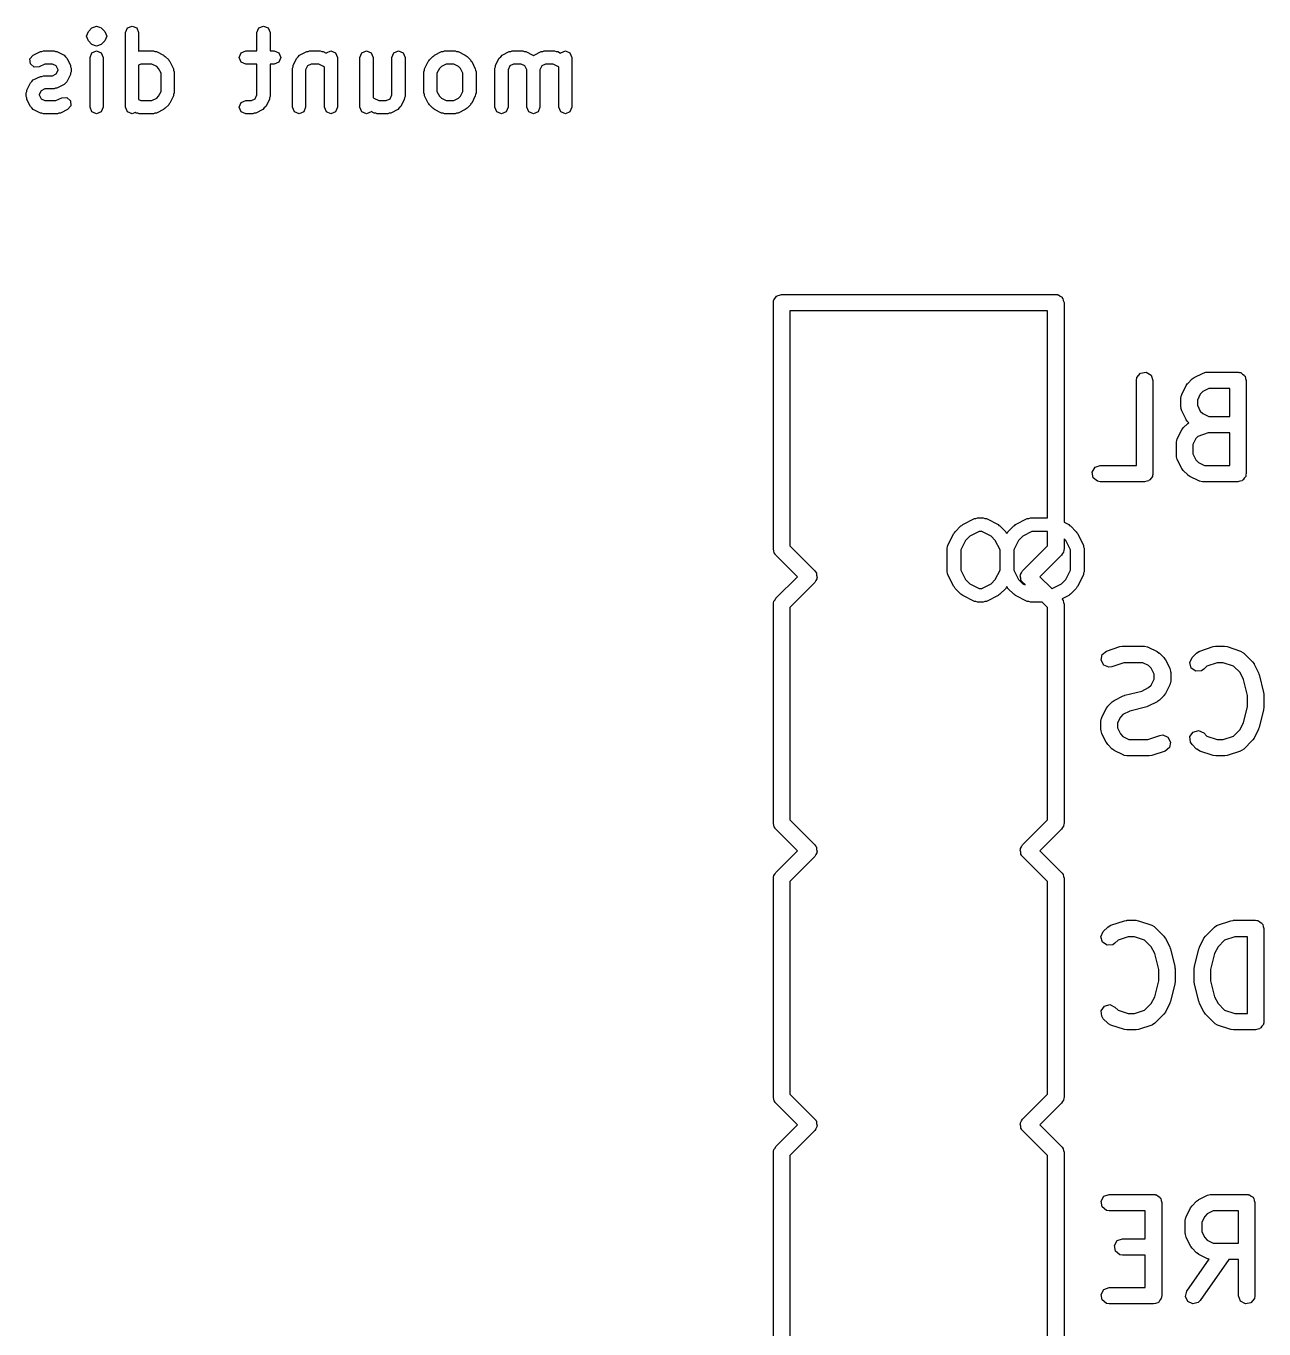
# Model space of a CAD drawing. Extents: x 155.8 to 178.4, y -115.4 to -92.3.
# Drawn here: x 166.91 to 178.38, y -104.36 to -92.28 of the extents above; entities that cross this region are included whole.
import ezdxf

# ---------------------------------------------------------------- set-up
doc = ezdxf.new("R2010")
doc.units = 0
doc.layers.add('BLACK', color=7, linetype='CONTINUOUS')

msp = doc.modelspace()

# ---------------------------------------------------------------- linework, layer by layer
at = {"layer": 'BLACK', "linetype": 'CONTINUOUS'}
for p, q in [((167.47, -92.3747), (167.487, -92.3316)), ((167.487, -92.3316), (167.52, -92.2987)), ((167.52, -92.2987), (167.538, -92.2913)), ((167.52, -92.2987), (167.52, -92.2987)), ((167.52, -92.2987), (167.52, -92.2987)), ((167.538, -92.2913), (167.563, -92.2809)), ((167.563, -92.2809), (167.563, -92.2809)), ((167.563, -92.2809), (167.589, -92.2913)), ((167.589, -92.2913), (167.607, -92.2987)), ((167.607, -92.2987), (167.607, -92.2987)), ((167.607, -92.2987), (167.607, -92.2987)), ((167.607, -92.2987), (167.639, -92.3316)), ((167.639, -92.3316), (167.657, -92.3747)), ((167.832, -92.3418), (167.849, -92.2987)), ((167.832, -93.0327), (167.832, -92.3418)), ((167.849, -92.2987), (167.892, -92.2809)), ((167.892, -92.2809), (167.936, -92.2987)), ((167.936, -92.2987), (167.953, -92.3418)), ((167.953, -92.3418), (167.953, -92.5132)), ((169.049, -92.3418), (169.067, -92.2987)), ((169.049, -92.5112), (169.049, -92.3418)), ((169.067, -92.2987), (169.11, -92.2809)), ((169.11, -92.2809), (169.153, -92.2987)), ((169.153, -92.2987), (169.171, -92.3418)), ((169.171, -92.3418), (169.171, -92.5112)), ((167.487, -92.4178), (167.47, -92.3747)), ((167.52, -92.4507), (167.487, -92.4178)), ((167.487, -92.4178), (167.487, -92.4178)), ((167.563, -92.4686), (167.52, -92.4507)), ((167.607, -92.4507), (167.563, -92.4686)), ((167.639, -92.4178), (167.607, -92.4507)), ((167.657, -92.3747), (167.639, -92.4178)), ((167.639, -92.4178), (167.639, -92.4178)), ((166.946, -92.5857), (166.977, -92.5505)), ((166.95, -92.6323), (166.946, -92.5857)), ((166.977, -92.5505), (167.043, -92.5176)), ((167.043, -92.5176), (167.057, -92.5166)), ((167.057, -92.5166), (167.07, -92.5112)), ((167.07, -92.5112), (167.169, -92.5112)), ((167.169, -92.5112), (167.182, -92.5166)), ((167.182, -92.5166), (167.196, -92.5176)), ((167.196, -92.5176), (167.262, -92.5505)), ((167.262, -92.5505), (167.274, -92.5651)), ((167.274, -92.5651), (167.289, -92.5778)), ((167.289, -92.5778), (167.322, -92.6435)), ((167.503, -92.5721), (167.52, -92.529)), ((167.503, -93.0327), (167.503, -92.5721)), ((167.52, -92.529), (167.563, -92.5112)), ((167.563, -92.5112), (167.607, -92.529)), ((167.607, -92.529), (167.624, -92.5721)), ((167.624, -92.5721), (167.624, -93.0327)), ((167.953, -92.5132), (167.958, -92.5112)), ((167.958, -92.5112), (168.09, -92.5112)), ((168.09, -92.5112), (168.103, -92.5166)), ((168.103, -92.5166), (168.117, -92.5176)), ((168.117, -92.5176), (168.183, -92.5505)), ((168.183, -92.5505), (168.19, -92.5581)), ((168.19, -92.5581), (168.199, -92.5619)), ((168.199, -92.5619), (168.232, -92.5948)), ((168.232, -92.5948), (168.236, -92.6041)), ((168.236, -92.6041), (168.243, -92.6106)), ((168.884, -92.5721), (168.902, -92.529)), ((168.902, -92.6152), (168.884, -92.5721)), ((168.902, -92.529), (168.945, -92.5112)), ((168.945, -92.5112), (169.049, -92.5112)), ((169.171, -92.5112), (169.208, -92.5112)), ((169.208, -92.5112), (169.252, -92.529)), ((169.252, -92.529), (169.269, -92.5721)), ((169.269, -92.5721), (169.252, -92.6152)), ((169.384, -92.6435), (169.417, -92.5778)), ((169.417, -92.5778), (169.432, -92.5651)), ((169.432, -92.5651), (169.444, -92.5505)), ((169.444, -92.5505), (169.51, -92.5176)), ((169.51, -92.5176), (169.524, -92.5166)), ((169.524, -92.5166), (169.537, -92.5112)), ((169.537, -92.5112), (169.636, -92.5112)), ((169.636, -92.5112), (169.649, -92.5166)), ((169.649, -92.5166), (169.663, -92.5176)), ((169.663, -92.5176), (169.691, -92.5313)), ((169.691, -92.5313), (169.692, -92.529)), ((169.692, -92.529), (169.735, -92.5112)), ((169.735, -92.5112), (169.778, -92.529)), ((169.778, -92.529), (169.796, -92.5721)), ((169.796, -92.5721), (169.796, -93.0327)), ((170.003, -92.5721), (170.021, -92.529)), ((170.003, -93.0327), (170.003, -92.5721)), ((170.021, -92.529), (170.064, -92.5112)), ((170.064, -92.5112), (170.107, -92.529)), ((170.107, -92.529), (170.125, -92.5721)), ((170.125, -92.5721), (170.125, -92.9417)), ((170.299, -92.5721), (170.317, -92.529)), ((170.299, -92.9196), (170.299, -92.5721)), ((170.317, -92.529), (170.36, -92.5112)), ((170.36, -92.5112), (170.403, -92.529)), ((170.403, -92.529), (170.421, -92.5721)), ((170.421, -92.5721), (170.421, -92.934)), ((170.634, -92.6106), (170.642, -92.6041)), ((170.642, -92.6041), (170.646, -92.5948)), ((170.646, -92.5948), (170.679, -92.5619)), ((170.679, -92.5619), (170.688, -92.5581)), ((170.688, -92.5581), (170.695, -92.5505)), ((170.695, -92.5505), (170.76, -92.5176)), ((170.76, -92.5176), (170.774, -92.5166)), ((170.774, -92.5166), (170.788, -92.5112)), ((170.788, -92.5112), (170.886, -92.5112)), ((170.886, -92.5112), (170.899, -92.5166)), ((170.899, -92.5166), (170.914, -92.5176)), ((170.914, -92.5176), (170.979, -92.5505)), ((170.979, -92.5505), (170.986, -92.5581)), ((170.986, -92.5581), (170.995, -92.5619)), ((170.995, -92.5619), (171.028, -92.5948)), ((171.028, -92.5948), (171.032, -92.6041)), ((171.032, -92.6041), (171.04, -92.6106)), ((171.259, -92.6435), (171.292, -92.5778)), ((171.292, -92.5778), (171.307, -92.5651)), ((171.307, -92.5651), (171.32, -92.5505)), ((171.32, -92.5505), (171.385, -92.5176)), ((171.385, -92.5176), (171.4, -92.5166)), ((171.4, -92.5166), (171.413, -92.5112)), ((171.413, -92.5112), (171.511, -92.5112)), ((171.511, -92.5112), (171.524, -92.5166)), ((171.524, -92.5166), (171.539, -92.5176)), ((171.539, -92.5176), (171.604, -92.5505)), ((171.604, -92.5505), (171.61, -92.557)), ((171.61, -92.557), (171.616, -92.5505)), ((171.616, -92.5505), (171.682, -92.5176)), ((171.682, -92.5176), (171.696, -92.5166)), ((171.696, -92.5166), (171.709, -92.5112)), ((171.709, -92.5112), (171.807, -92.5112)), ((171.807, -92.5112), (171.821, -92.5166)), ((171.821, -92.5166), (171.835, -92.5176)), ((171.835, -92.5176), (171.862, -92.5313)), ((171.862, -92.5313), (171.863, -92.529)), ((171.863, -92.529), (171.906, -92.5112)), ((171.906, -92.5112), (171.949, -92.529)), ((171.949, -92.529), (171.967, -92.5721)), ((171.967, -92.5721), (171.967, -93.0327)), ((166.985, -92.6628), (166.95, -92.6323)), ((167.031, -92.6595), (166.985, -92.6628)), ((167.084, -92.6331), (167.031, -92.6595)), ((167.154, -92.6331), (167.084, -92.6331)), ((167.189, -92.6504), (167.154, -92.6331)), ((167.154, -92.7414), (167.189, -92.7241)), ((167.206, -92.6852), (167.189, -92.6504)), ((167.189, -92.7241), (167.206, -92.6893)), ((167.206, -92.6893), (167.206, -92.6852)), ((167.322, -92.6435), (167.323, -92.6577)), ((167.323, -92.7168), (167.322, -92.731)), ((167.323, -92.6577), (167.328, -92.6708)), ((167.328, -92.7037), (167.323, -92.7168)), ((167.328, -92.6708), (167.328, -92.7037)), ((167.973, -92.6331), (167.953, -92.6427)), ((167.953, -92.6427), (167.953, -92.9621)), ((168.075, -92.6331), (167.973, -92.6331)), ((168.12, -92.6551), (168.075, -92.6331)), ((168.138, -92.674), (168.12, -92.6551)), ((168.161, -92.7181), (168.138, -92.674)), ((168.161, -92.8867), (168.161, -92.7181)), ((168.243, -92.6106), (168.276, -92.6764)), ((168.276, -92.6764), (168.277, -92.6906)), ((168.277, -92.6906), (168.282, -92.7037)), ((168.282, -92.7037), (168.282, -92.9011)), ((168.945, -92.6331), (168.902, -92.6152)), ((169.049, -92.6331), (168.945, -92.6331)), ((169.049, -92.9196), (169.049, -92.6331)), ((169.208, -92.6331), (169.171, -92.6331)), ((169.171, -92.6331), (169.171, -92.934)), ((169.252, -92.6152), (169.208, -92.6331)), ((169.378, -92.6708), (169.383, -92.6577)), ((169.378, -93.0327), (169.378, -92.6708)), ((169.383, -92.6577), (169.384, -92.6435)), ((169.517, -92.6504), (169.5, -92.6852)), ((169.5, -92.6852), (169.5, -93.0327)), ((169.552, -92.6331), (169.517, -92.6504)), ((169.622, -92.6331), (169.552, -92.6331)), ((169.666, -92.6551), (169.622, -92.6331)), ((169.674, -92.6632), (169.666, -92.6551)), ((169.674, -93.0327), (169.674, -92.6632)), ((170.595, -92.7037), (170.6, -92.6906)), ((170.595, -92.9011), (170.595, -92.7037)), ((170.6, -92.6906), (170.601, -92.6764)), ((170.601, -92.6764), (170.634, -92.6106)), ((170.739, -92.674), (170.717, -92.7181)), ((170.717, -92.7181), (170.717, -92.8867)), ((170.758, -92.6551), (170.739, -92.674)), ((170.802, -92.6331), (170.758, -92.6551)), ((170.872, -92.6331), (170.802, -92.6331)), ((170.916, -92.6551), (170.872, -92.6331)), ((170.935, -92.674), (170.916, -92.6551)), ((170.957, -92.7181), (170.935, -92.674)), ((170.957, -92.8867), (170.957, -92.7181)), ((171.04, -92.6106), (171.072, -92.6764)), ((171.072, -92.6764), (171.073, -92.6906)), ((171.073, -92.6906), (171.079, -92.7037)), ((171.079, -92.7037), (171.079, -92.9011)), ((171.253, -92.6708), (171.258, -92.6577)), ((171.253, -93.0327), (171.253, -92.6708)), ((171.258, -92.6577), (171.259, -92.6435)), ((171.392, -92.6504), (171.375, -92.6852)), ((171.375, -92.6852), (171.375, -93.0327)), ((171.427, -92.6331), (171.392, -92.6504)), ((171.497, -92.6331), (171.427, -92.6331)), ((171.532, -92.6504), (171.497, -92.6331)), ((171.549, -92.6852), (171.532, -92.6504)), ((171.549, -93.0327), (171.549, -92.6852)), ((171.688, -92.6504), (171.671, -92.6852)), ((171.671, -92.6852), (171.671, -93.0327)), ((171.723, -92.6331), (171.688, -92.6504)), ((171.793, -92.6331), (171.723, -92.6331)), ((171.837, -92.6551), (171.793, -92.6331)), ((171.845, -92.6632), (171.837, -92.6551)), ((171.845, -93.0327), (171.845, -92.6632)), ((166.917, -92.8738), (166.95, -92.808)), ((166.95, -92.808), (166.964, -92.7954)), ((166.964, -92.7954), (166.977, -92.7808)), ((166.977, -92.7808), (167.043, -92.7479)), ((167.043, -92.7479), (167.057, -92.7469)), ((167.057, -92.7469), (167.07, -92.7414)), ((167.07, -92.7414), (167.154, -92.7414)), ((167.262, -92.824), (167.196, -92.8569)), ((167.274, -92.8094), (167.262, -92.824)), ((167.289, -92.7968), (167.274, -92.8094)), ((167.322, -92.731), (167.289, -92.7968)), ((166.91, -92.9011), (166.916, -92.888)), ((166.91, -92.934), (166.91, -92.9011)), ((166.916, -92.9471), (166.91, -92.934)), ((166.916, -92.888), (166.917, -92.8738)), ((166.917, -92.9613), (166.916, -92.9471)), ((166.95, -93.0271), (166.917, -92.9613)), ((167.05, -92.8807), (167.032, -92.9155)), ((167.032, -92.9155), (167.032, -92.9196)), ((167.032, -92.9196), (167.05, -92.9544)), ((167.084, -92.8634), (167.05, -92.8807)), ((167.05, -92.9544), (167.084, -92.9717)), ((167.169, -92.8634), (167.084, -92.8634)), ((167.084, -92.9717), (167.187, -92.9717)), ((167.182, -92.8579), (167.169, -92.8634)), ((167.196, -92.8569), (167.182, -92.8579)), ((167.187, -92.9717), (167.24, -92.9453)), ((167.24, -92.9453), (167.287, -92.942)), ((167.287, -92.942), (167.322, -92.9725)), ((167.953, -92.9621), (167.973, -92.9717)), ((167.973, -92.9717), (168.075, -92.9717)), ((168.075, -92.9717), (168.12, -92.9497)), ((168.12, -92.9497), (168.138, -92.9308)), ((168.138, -92.9308), (168.161, -92.8867)), ((168.276, -92.9284), (168.243, -92.9942)), ((168.277, -92.9142), (168.276, -92.9284)), ((168.282, -92.9011), (168.277, -92.9142)), ((168.902, -92.9896), (168.945, -92.9717)), ((168.945, -92.9717), (168.997, -92.9717)), ((168.997, -92.9717), (169.031, -92.9544)), ((169.031, -92.9544), (169.049, -92.9196)), ((169.164, -92.9613), (169.131, -93.0271)), ((169.165, -92.9471), (169.164, -92.9613)), ((169.171, -92.934), (169.165, -92.9471)), ((170.125, -92.9417), (170.133, -92.9497)), ((170.133, -92.9497), (170.177, -92.9717)), ((170.177, -92.9717), (170.247, -92.9717)), ((170.247, -92.9717), (170.282, -92.9544)), ((170.282, -92.9544), (170.299, -92.9196)), ((170.414, -92.9613), (170.382, -93.0271)), ((170.415, -92.9471), (170.414, -92.9613)), ((170.421, -92.934), (170.415, -92.9471)), ((170.6, -92.9142), (170.595, -92.9011)), ((170.601, -92.9284), (170.6, -92.9142)), ((170.634, -92.9942), (170.601, -92.9284)), ((170.717, -92.8867), (170.739, -92.9308)), ((170.739, -92.9308), (170.758, -92.9497)), ((170.758, -92.9497), (170.802, -92.9717)), ((170.802, -92.9717), (170.872, -92.9717)), ((170.872, -92.9717), (170.916, -92.9497)), ((170.916, -92.9497), (170.935, -92.9308)), ((170.935, -92.9308), (170.957, -92.8867)), ((171.072, -92.9284), (171.04, -92.9942)), ((171.073, -92.9142), (171.072, -92.9284)), ((171.079, -92.9011), (171.073, -92.9142)), ((166.964, -93.0397), (166.95, -93.0271)), ((166.977, -93.0543), (166.964, -93.0397)), ((167.043, -93.0872), (166.977, -93.0543)), ((167.057, -93.0882), (167.043, -93.0872)), ((167.07, -93.0937), (167.057, -93.0882)), ((167.215, -93.0882), (167.202, -93.0937)), ((167.229, -93.0872), (167.215, -93.0882)), ((167.295, -93.0543), (167.229, -93.0872)), ((167.325, -93.0191), (167.295, -93.0543)), ((167.322, -92.9725), (167.325, -93.0191)), ((167.52, -93.0758), (167.503, -93.0327)), ((167.563, -93.0937), (167.52, -93.0758)), ((167.607, -93.0758), (167.563, -93.0937)), ((167.624, -93.0327), (167.607, -93.0758)), ((167.849, -93.0758), (167.832, -93.0327)), ((167.892, -93.0937), (167.849, -93.0758)), ((167.921, -93.082), (167.892, -93.0937)), ((167.931, -93.0872), (167.921, -93.082)), ((167.945, -93.0882), (167.931, -93.0872)), ((167.958, -93.0937), (167.945, -93.0882)), ((168.103, -93.0882), (168.09, -93.0937)), ((168.117, -93.0872), (168.103, -93.0882)), ((168.183, -93.0543), (168.117, -93.0872)), ((168.19, -93.0467), (168.183, -93.0543)), ((168.199, -93.0429), (168.19, -93.0467)), ((168.232, -93.01), (168.199, -93.0429)), ((168.236, -93.0007), (168.232, -93.01)), ((168.243, -92.9942), (168.236, -93.0007)), ((168.884, -93.0327), (168.902, -92.9896)), ((168.902, -93.0758), (168.884, -93.0327)), ((168.945, -93.0937), (168.902, -93.0758)), ((169.024, -93.0882), (169.011, -93.0937)), ((169.038, -93.0872), (169.024, -93.0882)), ((169.104, -93.0543), (169.038, -93.0872)), ((169.117, -93.0397), (169.104, -93.0543)), ((169.131, -93.0271), (169.117, -93.0397)), ((169.396, -93.0758), (169.378, -93.0327)), ((169.439, -93.0937), (169.396, -93.0758)), ((169.482, -93.0758), (169.439, -93.0937)), ((169.5, -93.0327), (169.482, -93.0758)), ((169.692, -93.0758), (169.674, -93.0327)), ((169.735, -93.0937), (169.692, -93.0758)), ((169.778, -93.0758), (169.735, -93.0937)), ((169.796, -93.0327), (169.778, -93.0758)), ((170.021, -93.0758), (170.003, -93.0327)), ((170.064, -93.0937), (170.021, -93.0758)), ((170.107, -93.0758), (170.064, -93.0937)), ((170.108, -93.0735), (170.107, -93.0758)), ((170.135, -93.0872), (170.108, -93.0735)), ((170.149, -93.0882), (170.135, -93.0872)), ((170.163, -93.0937), (170.149, -93.0882)), ((170.274, -93.0882), (170.261, -93.0937)), ((170.288, -93.0872), (170.274, -93.0882)), ((170.354, -93.0543), (170.288, -93.0872)), ((170.367, -93.0397), (170.354, -93.0543)), ((170.382, -93.0271), (170.367, -93.0397)), ((170.642, -93.0007), (170.634, -92.9942)), ((170.646, -93.01), (170.642, -93.0007)), ((170.679, -93.0429), (170.646, -93.01)), ((170.688, -93.0467), (170.679, -93.0429)), ((170.695, -93.0543), (170.688, -93.0467)), ((170.76, -93.0872), (170.695, -93.0543)), ((170.774, -93.0882), (170.76, -93.0872)), ((170.788, -93.0937), (170.774, -93.0882)), ((170.899, -93.0882), (170.886, -93.0937)), ((170.914, -93.0872), (170.899, -93.0882)), ((170.979, -93.0543), (170.914, -93.0872)), ((170.986, -93.0467), (170.979, -93.0543)), ((170.995, -93.0429), (170.986, -93.0467)), ((171.028, -93.01), (170.995, -93.0429)), ((171.032, -93.0007), (171.028, -93.01)), ((171.04, -92.9942), (171.032, -93.0007)), ((171.271, -93.0758), (171.253, -93.0327)), ((171.314, -93.0937), (171.271, -93.0758)), ((171.357, -93.0758), (171.314, -93.0937)), ((171.375, -93.0327), (171.357, -93.0758)), ((171.567, -93.0758), (171.549, -93.0327)), ((171.61, -93.0937), (171.567, -93.0758)), ((171.653, -93.0758), (171.61, -93.0937)), ((171.671, -93.0327), (171.653, -93.0758)), ((171.863, -93.0758), (171.845, -93.0327)), ((171.906, -93.0937), (171.863, -93.0758)), ((171.949, -93.0758), (171.906, -93.0937)), ((171.967, -93.0327), (171.949, -93.0758)), ((167.202, -93.0937), (167.07, -93.0937)), ((168.09, -93.0937), (167.958, -93.0937)), ((169.011, -93.0937), (168.945, -93.0937)), ((170.261, -93.0937), (170.163, -93.0937)), ((170.886, -93.0937), (170.788, -93.0937)), ((173.861, -94.7852), (173.867, -94.7829)), ((173.867, -94.7829), (173.872, -94.7776)), ((173.872, -94.7776), (173.891, -94.7742)), ((173.891, -94.7742), (173.91, -94.7674)), ((173.91, -94.7674), (176.45, -94.7674)), ((176.45, -94.7674), (176.46, -94.7691)), ((176.46, -94.7691), (176.463, -94.7686)), ((176.463, -94.7686), (176.466, -94.7702)), ((176.466, -94.7702), (176.476, -94.772)), ((176.476, -94.772), (176.491, -94.7847)), ((173.833, -94.8436), (173.835, -94.8337)), ((173.833, -97.1296), (173.833, -94.8436)), ((173.835, -94.8304), (173.836, -94.8274)), ((173.835, -94.8337), (173.835, -94.8304)), ((173.836, -94.8274), (173.838, -94.8175)), ((173.838, -94.8175), (173.851, -94.8024)), ((173.851, -94.8024), (173.861, -94.7852)), ((176.491, -94.7847), (176.508, -94.7946)), ((176.508, -94.7946), (176.51, -94.8011)), ((176.51, -94.8011), (176.516, -94.8055)), ((176.516, -94.8055), (176.519, -94.825)), ((176.519, -94.825), (176.526, -94.8436)), ((176.526, -94.8436), (176.526, -96.879)), ((173.986, -94.9198), (173.986, -97.098)), ((176.373, -94.9198), (173.986, -94.9198)), ((176.373, -96.8393), (176.373, -94.9198)), ((177.202, -95.5384), (177.235, -95.4985)), ((177.235, -95.4985), (177.287, -95.4894)), ((177.287, -95.4894), (177.332, -95.5155)), ((177.733, -95.5374), (177.815, -95.4963)), ((177.815, -95.4963), (177.84, -95.4888)), ((177.84, -95.4888), (177.845, -95.4898)), ((177.845, -95.4898), (177.849, -95.4883)), ((177.849, -95.4883), (178.137, -95.4883)), ((178.137, -95.4883), (178.147, -95.49)), ((178.147, -95.49), (178.15, -95.4894)), ((178.15, -95.4894), (178.153, -95.4911)), ((178.153, -95.4911), (178.163, -95.4929)), ((178.163, -95.4929), (178.178, -95.5056)), ((178.178, -95.5056), (178.195, -95.5155)), ((177.197, -95.5645), (177.202, -95.5384)), ((177.197, -96.3519), (177.197, -95.5645)), ((177.332, -95.5155), (177.35, -95.5645)), ((177.35, -95.5645), (177.35, -96.4281)), ((177.616, -95.6949), (177.658, -95.6126)), ((177.658, -95.6126), (177.671, -95.5943)), ((177.671, -95.5943), (177.672, -95.5928)), ((177.672, -95.5928), (177.713, -95.5517)), ((177.713, -95.5517), (177.732, -95.5387)), ((177.732, -95.5387), (177.733, -95.5374)), ((178.195, -95.5155), (178.198, -95.522)), ((178.198, -95.522), (178.203, -95.5264)), ((178.203, -95.5264), (178.206, -95.5459)), ((178.206, -95.5459), (178.213, -95.5645)), ((178.213, -95.5645), (178.213, -96.4281)), ((177.608, -95.729), (177.613, -95.7029)), ((177.608, -95.8112), (177.608, -95.729)), ((177.613, -95.7029), (177.616, -95.6994)), ((177.616, -95.6994), (177.616, -95.6949)), ((177.788, -95.6919), (177.761, -95.747)), ((177.761, -95.747), (177.761, -95.7932)), ((177.812, -95.6682), (177.788, -95.6919)), ((177.867, -95.6407), (177.812, -95.6682)), ((178.061, -95.6407), (177.867, -95.6407)), ((178.061, -95.8995), (178.061, -95.6407)), ((177.61, -95.8155), (177.608, -95.8112)), ((177.609, -95.8199), (177.61, -95.8155)), ((177.616, -95.8453), (177.609, -95.8199)), ((177.658, -95.9275), (177.616, -95.8453)), ((177.761, -95.7932), (177.788, -95.8483)), ((177.788, -95.8483), (177.812, -95.872)), ((177.631, -96.0041), (177.672, -95.963)), ((177.659, -95.9287), (177.658, -95.9275)), ((177.672, -95.9473), (177.659, -95.9287)), ((177.681, -95.9565), (177.672, -95.9473)), ((177.672, -95.963), (177.681, -95.9565)), ((177.812, -95.872), (177.867, -95.8995)), ((177.867, -95.8995), (178.061, -95.8995)), ((177.572, -96.1141), (177.575, -96.1107)), ((177.575, -96.1061), (177.616, -96.0239)), ((177.575, -96.1107), (177.575, -96.1061)), ((177.616, -96.0239), (177.63, -96.0056)), ((177.63, -96.0056), (177.631, -96.0041)), ((177.747, -96.1031), (177.72, -96.1582)), ((177.767, -96.0834), (177.747, -96.1031)), ((177.861, -96.0519), (177.767, -96.0834)), ((178.061, -96.0519), (177.861, -96.0519)), ((178.061, -96.3519), (178.061, -96.0519)), ((177.567, -96.1402), (177.572, -96.1141)), ((177.567, -96.2636), (177.567, -96.1402)), ((177.72, -96.1582), (177.72, -96.2456)), ((176.813, -96.3697), (176.862, -96.3519)), ((176.862, -96.3519), (177.197, -96.3519)), ((177.569, -96.2679), (177.567, -96.2636)), ((177.568, -96.2723), (177.569, -96.2679)), ((177.575, -96.2977), (177.568, -96.2723)), ((177.616, -96.3799), (177.575, -96.2977)), ((177.72, -96.2456), (177.747, -96.3007)), ((177.747, -96.3007), (177.771, -96.3243)), ((177.771, -96.3243), (177.826, -96.3519)), ((177.826, -96.3519), (178.061, -96.3519)), ((176.787, -96.4148), (176.813, -96.3697)), ((176.796, -96.4662), (176.787, -96.4148)), ((176.836, -96.4997), (176.796, -96.4662)), ((177.332, -96.4693), (177.322, -96.4864)), ((177.345, -96.4541), (177.332, -96.4693)), ((177.347, -96.4442), (177.345, -96.4541)), ((177.348, -96.4413), (177.347, -96.4442)), ((177.35, -96.4281), (177.348, -96.438)), ((177.348, -96.438), (177.348, -96.4413)), ((177.618, -96.381), (177.616, -96.3799)), ((177.631, -96.3997), (177.618, -96.381)), ((177.672, -96.4408), (177.631, -96.3997)), ((177.673, -96.4415), (177.672, -96.4408)), ((177.692, -96.4551), (177.673, -96.4415)), ((177.774, -96.4962), (177.692, -96.4551)), ((178.196, -96.4693), (178.186, -96.4864)), ((178.209, -96.4541), (178.196, -96.4693)), ((178.21, -96.4442), (178.209, -96.4541)), ((178.212, -96.4413), (178.21, -96.4442)), ((178.213, -96.4281), (178.211, -96.438)), ((178.211, -96.438), (178.212, -96.4413)), ((176.862, -96.5043), (176.836, -96.4997)), ((177.273, -96.5043), (176.862, -96.5043)), ((177.292, -96.4975), (177.273, -96.5043)), ((177.311, -96.4941), (177.292, -96.4975)), ((177.316, -96.4888), (177.311, -96.4941)), ((177.322, -96.4864), (177.316, -96.4888)), ((177.778, -96.4968), (177.774, -96.4962)), ((177.782, -96.4997), (177.778, -96.4968)), ((177.808, -96.5043), (177.782, -96.4997)), ((178.137, -96.5043), (177.808, -96.5043)), ((178.156, -96.4975), (178.137, -96.5043)), ((178.175, -96.4941), (178.156, -96.4975)), ((178.179, -96.4888), (178.175, -96.4941)), ((178.186, -96.4864), (178.179, -96.4888)), ((175.516, -96.9668), (175.57, -96.9123)), ((175.57, -96.9123), (175.58, -96.9083)), ((175.58, -96.9083), (175.587, -96.9004)), ((175.587, -96.9004), (175.696, -96.846)), ((175.696, -96.846), (175.71, -96.845)), ((175.71, -96.845), (175.724, -96.8393)), ((175.724, -96.8393), (175.778, -96.8393)), ((175.778, -96.8393), (175.792, -96.845)), ((175.792, -96.845), (175.807, -96.846)), ((175.807, -96.846), (175.916, -96.9004)), ((175.916, -96.9004), (175.922, -96.9083)), ((175.922, -96.9083), (175.932, -96.9123)), ((175.932, -96.9123), (175.987, -96.9668)), ((176.006, -96.9668), (176.06, -96.9123)), ((176.06, -96.9123), (176.07, -96.9083)), ((176.07, -96.9083), (176.077, -96.9004)), ((176.077, -96.9004), (176.185, -96.846)), ((176.185, -96.846), (176.2, -96.845)), ((176.2, -96.845), (176.214, -96.8393)), ((176.214, -96.8393), (176.373, -96.8393)), ((176.526, -96.879), (176.569, -96.9004)), ((176.569, -96.9004), (176.576, -96.9083)), ((176.576, -96.9083), (176.585, -96.9123)), ((176.585, -96.9123), (176.64, -96.9668)), ((175.449, -97.0921), (175.504, -96.9833)), ((175.504, -96.9833), (175.512, -96.9764)), ((175.512, -96.9764), (175.516, -96.9668)), ((175.613, -97.0493), (175.57, -97.1355)), ((175.653, -97.0094), (175.613, -97.0493)), ((175.739, -96.9663), (175.653, -97.0094)), ((175.763, -96.9663), (175.739, -96.9663)), ((175.85, -97.0094), (175.763, -96.9663)), ((175.889, -97.0493), (175.85, -97.0094)), ((175.933, -97.1355), (175.889, -97.0493)), ((175.987, -96.9668), (175.991, -96.9764)), ((175.991, -96.9764), (175.996, -96.9812)), ((175.996, -96.9812), (176.002, -96.9764)), ((176.002, -96.9764), (176.006, -96.9668)), ((176.103, -97.0493), (176.06, -97.1355)), ((176.143, -97.0094), (176.103, -97.0493)), ((176.229, -96.9663), (176.143, -97.0094)), ((176.373, -96.9663), (176.229, -96.9663)), ((176.373, -97.098), (176.373, -96.9663)), ((176.543, -97.0493), (176.526, -97.0325)), ((176.526, -97.0325), (176.526, -97.1296)), ((176.586, -97.1355), (176.543, -97.0493)), ((176.64, -96.9668), (176.644, -96.9764)), ((176.644, -96.9764), (176.652, -96.9833)), ((176.652, -96.9833), (176.706, -97.0921)), ((173.839, -97.1452), (173.833, -97.1296)), ((173.841, -97.1618), (173.839, -97.1452)), ((173.85, -97.1754), (173.841, -97.1618)), ((173.851, -97.1786), (173.85, -97.1754)), ((173.853, -97.1796), (173.851, -97.1786)), ((173.856, -97.1835), (173.853, -97.1796)), ((174.056, -97.3836), (173.856, -97.1835)), ((173.986, -97.098), (174.217, -97.3297)), ((175.443, -97.1205), (175.448, -97.1069)), ((175.443, -97.3382), (175.443, -97.1205)), ((175.448, -97.1069), (175.449, -97.0921)), ((175.57, -97.1355), (175.57, -97.3233)), ((175.933, -97.3233), (175.933, -97.1355)), ((176.06, -97.1355), (176.06, -97.3233)), ((176.142, -97.3297), (176.373, -97.098)), ((176.503, -97.1835), (176.303, -97.3836)), ((176.511, -97.1684), (176.503, -97.1835)), ((176.521, -97.1557), (176.511, -97.1684)), ((176.524, -97.1393), (176.521, -97.1557)), ((176.526, -97.1362), (176.524, -97.1393)), ((176.526, -97.1296), (176.525, -97.1343)), ((176.525, -97.1343), (176.526, -97.1362)), ((176.586, -97.3233), (176.586, -97.1355)), ((176.706, -97.0921), (176.707, -97.1069)), ((176.707, -97.1069), (176.713, -97.1205)), ((176.713, -97.1205), (176.713, -97.3382)), ((173.856, -97.5837), (174.056, -97.3836)), ((174.217, -97.4375), (173.986, -97.6692)), ((174.217, -97.3297), (174.223, -97.338)), ((174.226, -97.4195), (174.217, -97.4375)), ((174.223, -97.338), (174.226, -97.3399)), ((174.226, -97.3399), (174.227, -97.3432)), ((174.237, -97.4033), (174.226, -97.4195)), ((174.227, -97.3432), (174.233, -97.3514)), ((174.233, -97.3514), (174.234, -97.3711)), ((174.234, -97.3711), (174.24, -97.3902)), ((174.24, -97.3902), (174.237, -97.3965)), ((174.237, -97.3965), (174.237, -97.4033)), ((175.448, -97.3519), (175.443, -97.3382)), ((175.449, -97.3666), (175.448, -97.3519)), ((175.504, -97.4755), (175.449, -97.3666)), ((175.57, -97.3233), (175.613, -97.4095)), ((175.613, -97.4095), (175.653, -97.4493)), ((175.85, -97.4493), (175.889, -97.4095)), ((175.889, -97.4095), (175.933, -97.3233)), ((176.06, -97.3233), (176.103, -97.4095)), ((176.103, -97.4095), (176.143, -97.4493)), ((176.12, -97.377), (176.123, -97.3707)), ((176.125, -97.3961), (176.12, -97.377)), ((176.122, -97.3639), (176.133, -97.3477)), ((176.123, -97.3707), (176.122, -97.3639)), ((176.127, -97.4158), (176.125, -97.3961)), ((176.132, -97.424), (176.127, -97.4158)), ((176.133, -97.4273), (176.132, -97.424)), ((176.133, -97.3477), (176.142, -97.3297)), ((176.136, -97.4292), (176.133, -97.4273)), ((176.142, -97.4375), (176.136, -97.4292)), ((176.165, -97.4604), (176.142, -97.4375)), ((176.303, -97.3836), (176.412, -97.4925)), ((176.503, -97.4493), (176.543, -97.4095)), ((176.543, -97.4095), (176.586, -97.3233)), ((176.706, -97.3666), (176.652, -97.4755)), ((176.707, -97.3519), (176.706, -97.3666)), ((176.713, -97.3382), (176.707, -97.3519)), ((175.512, -97.4823), (175.504, -97.4755)), ((175.516, -97.492), (175.512, -97.4823)), ((175.57, -97.5464), (175.516, -97.492)), ((175.58, -97.5504), (175.57, -97.5464)), ((175.587, -97.5583), (175.58, -97.5504)), ((175.696, -97.6128), (175.587, -97.5583)), ((175.653, -97.4493), (175.739, -97.4925)), ((175.739, -97.4925), (175.763, -97.4925)), ((175.763, -97.4925), (175.85, -97.4493)), ((175.916, -97.5583), (175.807, -97.6128)), ((175.922, -97.5504), (175.916, -97.5583)), ((175.932, -97.5464), (175.922, -97.5504)), ((175.987, -97.492), (175.932, -97.5464)), ((175.991, -97.4823), (175.987, -97.492)), ((175.996, -97.4776), (175.991, -97.4823)), ((176.002, -97.4823), (175.996, -97.4776)), ((176.006, -97.492), (176.002, -97.4823)), ((176.06, -97.5464), (176.006, -97.492)), ((176.07, -97.5504), (176.06, -97.5464)), ((176.077, -97.5583), (176.07, -97.5504)), ((176.185, -97.6128), (176.077, -97.5583)), ((176.143, -97.4493), (176.165, -97.4604)), ((176.412, -97.4925), (176.416, -97.4925)), ((176.416, -97.4925), (176.503, -97.4493)), ((176.569, -97.5583), (176.508, -97.5887)), ((176.576, -97.5504), (176.569, -97.5583)), ((176.585, -97.5464), (176.576, -97.5504)), ((176.64, -97.492), (176.585, -97.5464)), ((176.644, -97.4823), (176.64, -97.492)), ((176.652, -97.4755), (176.644, -97.4823)), ((173.833, -97.6376), (173.834, -97.6329)), ((173.833, -99.6696), (173.833, -97.6376)), ((173.834, -97.631), (173.835, -97.6279)), ((173.834, -97.6329), (173.834, -97.631)), ((173.835, -97.6279), (173.838, -97.6115)), ((173.838, -97.6115), (173.849, -97.5988)), ((173.849, -97.5988), (173.856, -97.5837)), ((173.986, -97.6692), (173.986, -99.638)), ((175.71, -97.6138), (175.696, -97.6128)), ((175.724, -97.6195), (175.71, -97.6138)), ((175.778, -97.6195), (175.724, -97.6195)), ((175.792, -97.6138), (175.778, -97.6195)), ((175.807, -97.6128), (175.792, -97.6138)), ((176.2, -97.6138), (176.185, -97.6128)), ((176.214, -97.6195), (176.2, -97.6138)), ((176.324, -97.6195), (176.214, -97.6195)), ((176.373, -97.6692), (176.324, -97.6195)), ((176.373, -99.638), (176.373, -97.6692)), ((176.508, -97.5887), (176.509, -97.5918)), ((176.509, -97.5918), (176.519, -97.6054)), ((176.519, -97.6054), (176.52, -97.622)), ((176.52, -97.622), (176.526, -97.6376)), ((176.526, -97.6376), (176.526, -99.6696)), ((176.92, -98.0733), (177.044, -98.0322)), ((177.044, -98.0322), (177.066, -98.0288)), ((177.066, -98.0288), (177.068, -98.0283)), ((177.068, -98.0283), (177.273, -98.0283)), ((177.273, -98.0283), (177.299, -98.0329)), ((177.299, -98.0329), (177.303, -98.0358)), ((177.303, -98.0358), (177.307, -98.0363)), ((177.307, -98.0363), (177.39, -98.0774)), ((177.784, -98.0733), (177.907, -98.0322)), ((177.907, -98.0322), (177.93, -98.0288)), ((177.93, -98.0288), (177.931, -98.0283)), ((177.931, -98.0283), (178.014, -98.0283)), ((178.014, -98.0283), (178.036, -98.0322)), ((178.036, -98.0322), (178.038, -98.0322)), ((178.038, -98.0322), (178.161, -98.0733)), ((176.869, -98.1568), (176.879, -98.1057)), ((176.894, -98.2026), (176.869, -98.1568)), ((176.879, -98.1057), (176.92, -98.0733)), ((177.39, -98.0774), (177.408, -98.091)), ((177.408, -98.091), (177.409, -98.0917)), ((177.409, -98.0917), (177.451, -98.1328)), ((177.451, -98.1328), (177.464, -98.1515)), ((177.464, -98.1515), (177.465, -98.1526)), ((177.465, -98.1526), (177.506, -98.2349)), ((177.691, -98.1801), (177.713, -98.1328)), ((177.713, -98.1328), (177.754, -98.0917)), ((177.754, -98.0917), (177.776, -98.0765)), ((177.776, -98.0765), (177.78, -98.0761)), ((177.78, -98.0761), (177.784, -98.0733)), ((178.161, -98.0733), (178.184, -98.0859)), ((178.184, -98.0859), (178.187, -98.0898)), ((178.187, -98.0898), (178.191, -98.0917)), ((178.191, -98.0917), (178.273, -98.174)), ((176.942, -98.2218), (176.894, -98.2026)), ((176.968, -98.2179), (176.942, -98.2218)), ((177.08, -98.1807), (176.968, -98.2179)), ((177.255, -98.1807), (177.08, -98.1807)), ((177.31, -98.2082), (177.255, -98.1807)), ((177.334, -98.2319), (177.31, -98.2082)), ((177.362, -98.287), (177.334, -98.2319)), ((177.506, -98.2349), (177.513, -98.2603)), ((177.513, -98.2603), (177.512, -98.2647)), ((177.512, -98.2647), (177.514, -98.269)), ((177.514, -98.269), (177.514, -98.3512)), ((177.704, -98.2304), (177.691, -98.1801)), ((177.747, -98.2603), (177.704, -98.2304)), ((177.799, -98.2558), (177.747, -98.2603)), ((177.821, -98.2406), (177.799, -98.2558)), ((177.849, -98.2122), (177.821, -98.2406)), ((177.944, -98.1807), (177.849, -98.2122)), ((178.001, -98.1807), (177.944, -98.1807)), ((178.096, -98.2122), (178.001, -98.1807)), ((178.157, -98.273), (178.096, -98.2122)), ((178.188, -98.3367), (178.157, -98.273)), ((178.273, -98.174), (178.286, -98.1926)), ((178.286, -98.1926), (178.287, -98.1938)), ((178.287, -98.1938), (178.328, -98.276)), ((178.328, -98.276), (178.332, -98.2886)), ((177.31, -98.412), (177.334, -98.3883)), ((177.334, -98.3883), (177.362, -98.3332)), ((177.362, -98.3332), (177.362, -98.287)), ((177.506, -98.3853), (177.465, -98.4675)), ((177.509, -98.3773), (177.506, -98.3808)), ((177.506, -98.3808), (177.506, -98.3853)), ((177.514, -98.3512), (177.509, -98.3773)), ((178.225, -98.484), (178.188, -98.3367)), ((178.332, -98.2886), (178.334, -98.2916)), ((178.334, -98.2916), (178.375, -98.4561)), ((176.992, -98.5298), (177.075, -98.4887)), ((177.075, -98.4887), (177.087, -98.4849)), ((177.087, -98.4849), (177.09, -98.4829)), ((177.09, -98.4829), (177.247, -98.4438)), ((177.247, -98.4438), (177.31, -98.412)), ((177.451, -98.4873), (177.409, -98.5285)), ((177.465, -98.4675), (177.451, -98.4858)), ((177.451, -98.4858), (177.451, -98.4873)), ((178.225, -98.5886), (178.225, -98.484)), ((178.375, -98.4561), (178.376, -98.4713)), ((178.376, -98.4713), (178.378, -98.4746)), ((178.378, -98.4746), (178.378, -98.598)), ((176.876, -98.6873), (176.917, -98.605)), ((176.917, -98.605), (176.931, -98.5867)), ((176.931, -98.5867), (176.932, -98.5852)), ((176.932, -98.5852), (176.973, -98.5441)), ((176.973, -98.5441), (176.991, -98.531)), ((176.991, -98.531), (176.992, -98.5298)), ((177.135, -98.6287), (177.072, -98.6606)), ((177.292, -98.5896), (177.135, -98.6287)), ((177.295, -98.5876), (177.292, -98.5896)), ((177.307, -98.5839), (177.295, -98.5876)), ((177.39, -98.5427), (177.307, -98.5839)), ((177.391, -98.5415), (177.39, -98.5427)), ((177.409, -98.5285), (177.391, -98.5415)), ((178.188, -98.7359), (178.225, -98.5886)), ((178.375, -98.6164), (178.334, -98.7809)), ((178.378, -98.598), (178.375, -98.6129)), ((178.375, -98.6129), (178.375, -98.6164)), ((176.868, -98.7213), (176.873, -98.6953)), ((176.868, -98.8036), (176.868, -98.7213)), ((176.873, -98.6953), (176.876, -98.6918)), ((176.876, -98.6918), (176.876, -98.6873)), ((177.048, -98.6842), (177.021, -98.7393)), ((177.021, -98.7393), (177.021, -98.7856)), ((177.072, -98.6606), (177.048, -98.6842)), ((178.157, -98.7996), (178.188, -98.7359)), ((176.87, -98.8079), (176.868, -98.8036)), ((176.869, -98.8123), (176.87, -98.8079)), ((176.876, -98.8377), (176.869, -98.8123)), ((176.917, -98.9199), (176.876, -98.8377)), ((177.021, -98.7856), (177.048, -98.8407)), ((177.048, -98.8407), (177.072, -98.8643)), ((177.072, -98.8643), (177.127, -98.8919)), ((177.302, -98.8919), (177.414, -98.8547)), ((177.414, -98.8547), (177.44, -98.8508)), ((177.44, -98.8508), (177.488, -98.8699)), ((177.488, -98.8699), (177.513, -98.9158)), ((177.693, -98.8661), (177.723, -98.8234)), ((177.698, -98.918), (177.693, -98.8661)), ((177.723, -98.8234), (177.773, -98.8099)), ((177.773, -98.8099), (177.821, -98.8319)), ((177.821, -98.8319), (177.849, -98.8603)), ((177.849, -98.8603), (177.944, -98.8919)), ((178.001, -98.8919), (178.096, -98.8604)), ((178.096, -98.8604), (178.157, -98.7996)), ((178.287, -98.8788), (178.274, -98.8971)), ((178.328, -98.7965), (178.287, -98.8788)), ((178.329, -98.793), (178.328, -98.7965)), ((178.334, -98.7809), (178.329, -98.793)), ((176.918, -98.921), (176.917, -98.9199)), ((176.932, -98.9397), (176.918, -98.921)), ((176.973, -98.9808), (176.932, -98.9397)), ((176.974, -98.9815), (176.973, -98.9808)), ((176.992, -98.9951), (176.974, -98.9815)), ((177.075, -99.0362), (176.992, -98.9951)), ((177.127, -98.8919), (177.302, -98.8919)), ((177.462, -98.9992), (177.339, -99.0404)), ((177.503, -98.9668), (177.462, -98.9992)), ((177.513, -98.9158), (177.503, -98.9668)), ((177.713, -98.9397), (177.698, -98.918)), ((177.754, -98.9808), (177.713, -98.9397)), ((177.758, -98.9828), (177.754, -98.9808)), ((177.761, -98.9866), (177.758, -98.9828)), ((177.784, -98.9992), (177.761, -98.9866)), ((177.907, -99.0404), (177.784, -98.9992)), ((177.944, -98.8919), (178.001, -98.8919)), ((178.161, -98.9992), (178.038, -99.0404)), ((178.165, -98.9964), (178.161, -98.9992)), ((178.169, -98.996), (178.165, -98.9964)), ((178.191, -98.9808), (178.169, -98.996)), ((178.273, -98.8986), (178.191, -98.9808)), ((178.274, -98.8971), (178.273, -98.8986)), ((177.079, -99.0368), (177.075, -99.0362)), ((177.083, -99.0397), (177.079, -99.0368)), ((177.109, -99.0443), (177.083, -99.0397)), ((177.314, -99.0443), (177.109, -99.0443)), ((177.316, -99.0437), (177.314, -99.0443)), ((177.339, -99.0404), (177.316, -99.0437)), ((177.909, -99.0403), (177.907, -99.0404)), ((177.931, -99.0443), (177.909, -99.0403)), ((178.014, -99.0443), (177.931, -99.0443)), ((178.015, -99.0437), (178.014, -99.0443)), ((178.038, -99.0404), (178.015, -99.0437)), ((173.839, -99.6852), (173.833, -99.6696)), ((173.841, -99.7018), (173.839, -99.6852)), ((173.85, -99.7154), (173.841, -99.7018)), ((173.851, -99.7186), (173.85, -99.7154)), ((173.853, -99.7196), (173.851, -99.7186)), ((173.856, -99.7235), (173.853, -99.7196)), ((174.056, -99.9236), (173.856, -99.7235)), ((173.986, -99.638), (174.217, -99.8697)), ((176.142, -99.8697), (176.373, -99.638)), ((176.503, -99.7235), (176.303, -99.9236)), ((176.511, -99.7084), (176.503, -99.7235)), ((176.521, -99.6957), (176.511, -99.7084)), ((176.524, -99.6793), (176.521, -99.6957)), ((176.526, -99.6762), (176.524, -99.6793)), ((176.526, -99.6696), (176.525, -99.6743)), ((176.525, -99.6743), (176.526, -99.6762)), ((173.856, -100.124), (174.056, -99.9236)), ((174.217, -99.8697), (174.223, -99.878)), ((174.226, -99.9595), (174.217, -99.9775)), ((174.223, -99.878), (174.226, -99.8799)), ((174.226, -99.8799), (174.227, -99.8832)), ((174.237, -99.9433), (174.226, -99.9595)), ((174.227, -99.8832), (174.233, -99.8914)), ((174.233, -99.8914), (174.234, -99.9111)), ((174.234, -99.9111), (174.24, -99.9302)), ((174.24, -99.9302), (174.237, -99.9365)), ((174.237, -99.9365), (174.237, -99.9433)), ((176.12, -99.917), (176.123, -99.9107)), ((176.125, -99.9361), (176.12, -99.917)), ((176.122, -99.9039), (176.133, -99.8877)), ((176.123, -99.9107), (176.122, -99.9039)), ((176.127, -99.9558), (176.125, -99.9361)), ((176.132, -99.964), (176.127, -99.9558)), ((176.133, -99.9673), (176.132, -99.964)), ((176.133, -99.8877), (176.142, -99.8697)), ((176.136, -99.9692), (176.133, -99.9673)), ((176.142, -99.9775), (176.136, -99.9692)), ((176.303, -99.9236), (176.503, -100.124)), ((174.217, -99.9775), (173.986, -100.209)), ((176.373, -100.209), (176.142, -99.9775)), ((173.833, -100.178), (173.834, -100.173)), ((173.833, -102.21), (173.833, -100.178)), ((173.834, -100.171), (173.835, -100.168)), ((173.834, -100.173), (173.834, -100.171)), ((173.835, -100.168), (173.838, -100.152)), ((173.838, -100.152), (173.849, -100.139)), ((173.849, -100.139), (173.856, -100.124)), ((173.986, -100.209), (173.986, -102.178)), ((176.373, -102.178), (176.373, -100.209)), ((176.503, -100.124), (176.506, -100.128)), ((176.506, -100.128), (176.508, -100.129)), ((176.508, -100.129), (176.509, -100.132)), ((176.509, -100.132), (176.519, -100.145)), ((176.519, -100.145), (176.52, -100.162)), ((176.52, -100.162), (176.526, -100.178)), ((176.526, -100.178), (176.526, -102.21)), ((176.961, -100.613), (177.085, -100.572)), ((177.085, -100.572), (177.107, -100.569)), ((177.107, -100.569), (177.109, -100.568)), ((177.109, -100.568), (177.191, -100.568)), ((177.191, -100.568), (177.213, -100.572)), ((177.213, -100.572), (177.215, -100.572)), ((177.215, -100.572), (177.339, -100.613)), ((177.948, -100.613), (178.072, -100.572)), ((178.072, -100.572), (178.094, -100.569)), ((178.094, -100.569), (178.096, -100.568)), ((178.096, -100.568), (178.301, -100.568)), ((178.301, -100.568), (178.311, -100.57)), ((178.311, -100.57), (178.315, -100.569)), ((178.315, -100.569), (178.318, -100.571)), ((178.318, -100.571), (178.327, -100.573)), ((178.327, -100.573), (178.343, -100.586)), ((176.868, -100.72), (176.89, -100.673)), ((176.89, -100.673), (176.932, -100.632)), ((176.932, -100.632), (176.953, -100.617)), ((176.953, -100.617), (176.958, -100.616)), ((176.958, -100.616), (176.961, -100.613)), ((177.339, -100.613), (177.362, -100.626)), ((177.362, -100.626), (177.364, -100.63)), ((177.364, -100.63), (177.368, -100.632)), ((177.368, -100.632), (177.451, -100.714)), ((177.836, -100.714), (177.919, -100.632)), ((177.919, -100.632), (177.94, -100.617)), ((177.94, -100.617), (177.945, -100.616)), ((177.945, -100.616), (177.948, -100.613)), ((178.343, -100.586), (178.36, -100.595)), ((178.36, -100.595), (178.362, -100.602)), ((178.362, -100.602), (178.367, -100.606)), ((178.367, -100.606), (178.371, -100.626)), ((178.371, -100.626), (178.378, -100.644)), ((178.378, -100.644), (178.378, -101.508)), ((176.882, -100.77), (176.868, -100.72)), ((176.925, -100.8), (176.882, -100.77)), ((176.977, -100.796), (176.925, -100.8)), ((176.998, -100.781), (176.977, -100.796)), ((177.027, -100.752), (176.998, -100.781)), ((177.121, -100.721), (177.027, -100.752)), ((177.179, -100.721), (177.121, -100.721)), ((177.273, -100.752), (177.179, -100.721)), ((177.334, -100.813), (177.273, -100.752)), ((177.366, -100.877), (177.334, -100.813)), ((177.451, -100.714), (177.464, -100.733)), ((177.464, -100.733), (177.465, -100.734)), ((177.465, -100.734), (177.506, -100.816)), ((177.506, -100.816), (177.51, -100.829)), ((177.775, -100.832), (177.78, -100.82)), ((177.78, -100.82), (177.781, -100.816)), ((177.781, -100.816), (177.822, -100.734)), ((177.822, -100.734), (177.836, -100.715)), ((177.836, -100.715), (177.836, -100.714)), ((177.953, -100.813), (177.921, -100.877)), ((178.014, -100.752), (177.953, -100.813)), ((178.108, -100.721), (178.014, -100.752)), ((178.225, -100.721), (178.108, -100.721)), ((178.225, -101.432), (178.225, -100.721)), ((177.403, -101.024), (177.366, -100.877)), ((177.51, -100.829), (177.512, -100.832)), ((177.512, -100.832), (177.553, -100.996)), ((177.734, -100.996), (177.775, -100.832)), ((177.921, -100.877), (177.884, -101.024)), ((177.403, -101.129), (177.403, -101.024)), ((177.553, -100.996), (177.554, -101.011)), ((177.554, -101.011), (177.555, -101.015)), ((177.555, -101.015), (177.555, -101.138)), ((177.732, -101.015), (177.734, -101)), ((177.732, -101.138), (177.732, -101.015)), ((177.734, -101), (177.734, -100.996)), ((177.884, -101.024), (177.884, -101.129)), ((177.366, -101.276), (177.403, -101.129)), ((177.553, -101.156), (177.512, -101.321)), ((177.555, -101.138), (177.552, -101.153)), ((177.552, -101.153), (177.553, -101.156)), ((177.733, -101.141), (177.732, -101.138)), ((177.734, -101.156), (177.733, -101.141)), ((177.775, -101.321), (177.734, -101.156)), ((177.884, -101.129), (177.921, -101.276)), ((177.334, -101.34), (177.366, -101.276)), ((177.921, -101.276), (177.953, -101.34)), ((176.871, -101.406), (176.901, -101.363)), ((176.875, -101.458), (176.871, -101.406)), ((176.901, -101.363), (176.951, -101.35)), ((176.951, -101.35), (176.998, -101.372)), ((176.998, -101.372), (177.027, -101.4)), ((177.027, -101.4), (177.121, -101.432)), ((177.179, -101.432), (177.273, -101.4)), ((177.273, -101.4), (177.334, -101.34)), ((177.465, -101.419), (177.451, -101.437)), ((177.506, -101.337), (177.465, -101.419)), ((177.512, -101.321), (177.506, -101.333)), ((177.506, -101.333), (177.506, -101.337)), ((177.777, -101.324), (177.775, -101.321)), ((177.781, -101.337), (177.777, -101.324)), ((177.822, -101.419), (177.781, -101.337)), ((177.823, -101.42), (177.822, -101.419)), ((177.836, -101.439), (177.823, -101.42)), ((177.953, -101.34), (178.014, -101.4)), ((178.014, -101.4), (178.108, -101.432)), ((176.89, -101.48), (176.875, -101.458)), ((176.932, -101.521), (176.89, -101.48)), ((176.936, -101.523), (176.932, -101.521)), ((176.938, -101.527), (176.936, -101.523)), ((176.961, -101.539), (176.938, -101.527)), ((177.085, -101.58), (176.961, -101.539)), ((177.121, -101.432), (177.179, -101.432)), ((177.339, -101.539), (177.215, -101.58)), ((177.342, -101.536), (177.339, -101.539)), ((177.347, -101.536), (177.342, -101.536)), ((177.368, -101.521), (177.347, -101.536)), ((177.451, -101.439), (177.368, -101.521)), ((177.451, -101.437), (177.451, -101.439)), ((177.919, -101.521), (177.836, -101.439)), ((177.923, -101.523), (177.919, -101.521)), ((177.925, -101.527), (177.923, -101.523)), ((177.948, -101.539), (177.925, -101.527)), ((178.072, -101.58), (177.948, -101.539)), ((178.108, -101.432), (178.225, -101.432)), ((178.373, -101.534), (178.36, -101.549)), ((178.375, -101.524), (178.373, -101.534)), ((178.376, -101.521), (178.375, -101.524)), ((178.378, -101.508), (178.376, -101.518)), ((178.376, -101.518), (178.376, -101.521)), ((177.086, -101.58), (177.085, -101.58)), ((177.109, -101.584), (177.086, -101.58)), ((177.191, -101.584), (177.109, -101.584)), ((177.193, -101.584), (177.191, -101.584)), ((177.215, -101.58), (177.193, -101.584)), ((178.073, -101.58), (178.072, -101.58)), ((178.096, -101.584), (178.073, -101.58)), ((178.301, -101.584), (178.096, -101.584)), ((178.32, -101.578), (178.301, -101.584)), ((178.339, -101.574), (178.32, -101.578)), ((178.344, -101.569), (178.339, -101.574)), ((178.35, -101.566), (178.344, -101.569)), ((178.36, -101.549), (178.35, -101.566)), ((173.839, -102.225), (173.833, -102.21)), ((173.841, -102.242), (173.839, -102.225)), ((173.85, -102.255), (173.841, -102.242)), ((173.851, -102.259), (173.85, -102.255)), ((173.853, -102.26), (173.851, -102.259)), ((173.856, -102.263), (173.853, -102.26)), ((174.056, -102.464), (173.856, -102.263)), ((173.986, -102.178), (174.217, -102.41)), ((176.142, -102.41), (176.373, -102.178)), ((176.503, -102.263), (176.303, -102.464)), ((176.511, -102.248), (176.503, -102.263)), ((176.521, -102.236), (176.511, -102.248)), ((176.524, -102.219), (176.521, -102.236)), ((176.526, -102.216), (176.524, -102.219)), ((176.526, -102.21), (176.525, -102.214)), ((176.525, -102.214), (176.526, -102.216)), ((173.856, -102.664), (174.056, -102.464)), ((174.217, -102.41), (174.223, -102.418)), ((174.226, -102.5), (174.217, -102.517)), ((174.223, -102.418), (174.226, -102.42)), ((174.226, -102.42), (174.227, -102.423)), ((174.237, -102.483), (174.226, -102.5)), ((174.227, -102.423), (174.233, -102.431)), ((174.233, -102.431), (174.234, -102.451)), ((174.234, -102.451), (174.24, -102.47)), ((174.24, -102.47), (174.237, -102.476)), ((174.237, -102.476), (174.237, -102.483)), ((176.12, -102.457), (176.123, -102.451)), ((176.125, -102.476), (176.12, -102.457)), ((176.122, -102.444), (176.133, -102.428)), ((176.123, -102.451), (176.122, -102.444)), ((176.127, -102.496), (176.125, -102.476)), ((176.132, -102.504), (176.127, -102.496)), ((176.133, -102.507), (176.132, -102.504)), ((176.133, -102.428), (176.142, -102.41)), ((176.136, -102.509), (176.133, -102.507)), ((176.142, -102.517), (176.136, -102.509)), ((176.303, -102.464), (176.503, -102.664)), ((174.217, -102.517), (173.986, -102.749)), ((176.373, -102.749), (176.142, -102.517)), ((173.833, -102.718), (173.834, -102.713)), ((173.833, -104.75), (173.833, -102.718)), ((173.834, -102.711), (173.835, -102.708)), ((173.834, -102.713), (173.834, -102.711)), ((173.835, -102.708), (173.838, -102.692)), ((173.838, -102.692), (173.849, -102.679)), ((173.849, -102.679), (173.856, -102.664)), ((173.986, -102.749), (173.986, -104.718)), ((176.373, -104.718), (176.373, -102.749)), ((176.503, -102.664), (176.506, -102.668)), ((176.506, -102.668), (176.508, -102.669)), ((176.508, -102.669), (176.509, -102.672)), ((176.509, -102.672), (176.519, -102.685)), ((176.519, -102.685), (176.52, -102.702)), ((176.52, -102.702), (176.526, -102.718)), ((176.526, -102.718), (176.526, -104.75)), ((176.895, -103.126), (176.944, -103.108)), ((176.944, -103.108), (177.356, -103.108)), ((177.356, -103.108), (177.365, -103.11)), ((177.365, -103.11), (177.369, -103.109)), ((177.369, -103.109), (177.372, -103.111)), ((177.372, -103.111), (177.382, -103.113)), ((177.382, -103.113), (177.397, -103.126)), ((177.856, -103.116), (177.881, -103.109)), ((177.881, -103.109), (177.886, -103.11)), ((177.886, -103.11), (177.89, -103.108)), ((177.89, -103.108), (178.219, -103.108)), ((178.219, -103.108), (178.229, -103.11)), ((178.229, -103.11), (178.232, -103.109)), ((178.232, -103.109), (178.235, -103.111)), ((178.235, -103.111), (178.245, -103.113)), ((178.245, -103.113), (178.26, -103.126)), ((176.869, -103.171), (176.895, -103.126)), ((176.878, -103.223), (176.869, -103.171)), ((176.918, -103.256), (176.878, -103.223)), ((177.397, -103.126), (177.414, -103.135)), ((177.414, -103.135), (177.416, -103.142)), ((177.416, -103.142), (177.422, -103.146)), ((177.422, -103.146), (177.425, -103.166)), ((177.425, -103.166), (177.432, -103.184)), ((177.432, -103.184), (177.432, -104.048)), ((177.658, -103.315), (177.699, -103.233)), ((177.699, -103.233), (177.712, -103.214)), ((177.712, -103.214), (177.713, -103.213)), ((177.713, -103.213), (177.754, -103.172)), ((177.754, -103.172), (177.773, -103.159)), ((177.773, -103.159), (177.774, -103.157)), ((177.774, -103.157), (177.856, -103.116)), ((178.26, -103.126), (178.278, -103.135)), ((178.278, -103.135), (178.28, -103.142)), ((178.28, -103.142), (178.285, -103.146)), ((178.285, -103.146), (178.289, -103.166)), ((178.289, -103.166), (178.295, -103.184)), ((178.295, -103.184), (178.295, -104.048)), ((176.944, -103.261), (176.918, -103.256)), ((177.279, -103.261), (176.944, -103.261)), ((177.279, -103.52), (177.279, -103.261)), ((177.649, -103.349), (177.654, -103.323)), ((177.649, -103.472), (177.649, -103.349)), ((177.654, -103.323), (177.657, -103.319)), ((177.657, -103.319), (177.658, -103.315)), ((177.829, -103.312), (177.802, -103.367)), ((177.853, -103.288), (177.829, -103.312)), ((177.908, -103.261), (177.853, -103.288)), ((178.143, -103.261), (177.908, -103.261)), ((178.143, -103.561), (178.143, -103.261)), ((177.651, -103.477), (177.649, -103.472)), ((177.802, -103.367), (177.802, -103.454)), ((177.802, -103.454), (177.829, -103.509)), ((176.993, -103.582), (177.019, -103.537)), ((177.002, -103.634), (176.993, -103.582)), ((177.019, -103.537), (177.068, -103.52)), ((177.068, -103.52), (177.279, -103.52)), ((177.65, -103.481), (177.651, -103.477)), ((177.658, -103.506), (177.65, -103.481)), ((177.699, -103.589), (177.658, -103.506)), ((177.7, -103.59), (177.699, -103.589)), ((177.713, -103.608), (177.7, -103.59)), ((177.829, -103.509), (177.853, -103.533)), ((177.853, -103.533), (177.908, -103.561)), ((177.908, -103.561), (178.143, -103.561)), ((177.042, -103.667), (177.002, -103.634)), ((177.068, -103.672), (177.042, -103.667)), ((177.279, -103.672), (177.068, -103.672)), ((177.279, -103.972), (177.279, -103.672)), ((177.663, -104.004), (177.87, -103.709)), ((177.754, -103.65), (177.713, -103.608)), ((177.756, -103.65), (177.754, -103.65)), ((177.774, -103.664), (177.756, -103.65)), ((177.856, -103.705), (177.774, -103.664)), ((178.053, -103.713), (177.788, -104.092)), ((177.861, -103.706), (177.856, -103.705)), ((177.864, -103.708), (177.861, -103.706)), ((177.87, -103.709), (177.864, -103.708)), ((178.143, -103.713), (178.053, -103.713)), ((178.143, -104.048), (178.143, -103.713)), ((176.869, -104.035), (176.895, -103.99)), ((176.878, -104.086), (176.869, -104.035)), ((176.895, -103.99), (176.944, -103.972)), ((176.944, -103.972), (177.279, -103.972)), ((177.427, -104.074), (177.414, -104.089)), ((177.429, -104.064), (177.427, -104.074)), ((177.431, -104.061), (177.429, -104.064)), ((177.432, -104.048), (177.43, -104.058)), ((177.43, -104.058), (177.431, -104.061)), ((177.65, -104.055), (177.663, -104.004)), ((177.672, -104.102), (177.65, -104.055)), ((178.161, -104.097), (178.143, -104.048)), ((178.291, -104.074), (178.257, -104.114)), ((178.295, -104.048), (178.291, -104.074)), ((176.918, -104.12), (176.878, -104.086)), ((176.944, -104.124), (176.918, -104.12)), ((177.356, -104.124), (176.944, -104.124)), ((177.374, -104.118), (177.356, -104.124)), ((177.394, -104.114), (177.374, -104.118)), ((177.398, -104.109), (177.394, -104.114)), ((177.405, -104.106), (177.398, -104.109)), ((177.414, -104.089), (177.405, -104.106)), ((177.719, -104.124), (177.672, -104.102)), ((177.769, -104.11), (177.719, -104.124)), ((177.788, -104.092), (177.769, -104.11)), ((178.206, -104.123), (178.161, -104.097)), ((178.257, -104.114), (178.206, -104.123))]:
    msp.add_line(p, q, dxfattribs=at)

doc.saveas('drawing.dxf')
